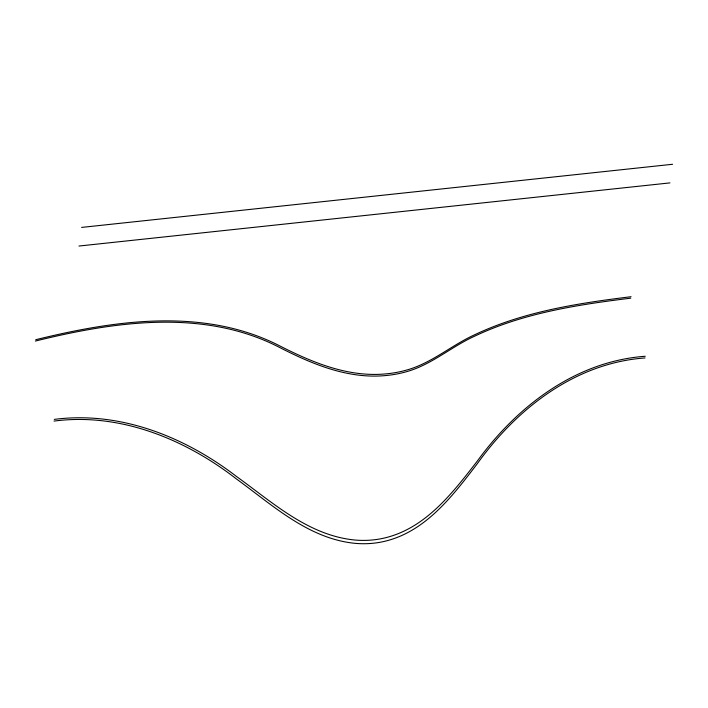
<?xml version="1.0" encoding="UTF-8"?>
<svg xmlns="http://www.w3.org/2000/svg" width="708" height="708" viewBox="0 0 708 708"><rect width="100%" height="100%" fill="white"/><g stroke="black" fill="none" stroke-linecap="round" stroke-linejoin="round"><path stroke-width="1.06" d="M35.719 339.716C114.298 320.405 202.506 307.281 277.908 344.955C310.874 361.859 346.929 377.267 384.825 373.974A97.961 77.199 8.1 0 0 405.711 370.311C431.207 363.585 451.244 345.345 474.944 334.627C523.796 311.573 577.932 303.236 631.076 296.714M35.4 341.061C113.979 321.68 202.267 308.573 277.625 346.442C310.591 363.425 346.646 378.939 384.586 375.656A97.509 76.836 8.1 0 0 405.472 371.983C430.977 365.231 450.969 346.893 474.67 336.167C523.495 313.042 577.639 304.688 630.784 298.165M645.262 356.266C575.631 361.31 517.07 406.312 477.272 461.129C452.377 493.281 424.765 529.407 382.683 538.399A76.712 60.454 8.1 0 1 354.407 539.983C308.29 535.328 272.704 502.565 236.72 476.643C185.142 436.951 120.227 410.808 54.268 419.401M645.023 357.947C575.197 362.992 516.778 408.578 477.272 463.74C452.492 496.113 425.066 532.62 382.851 541.726A75.906 59.817 8.1 0 1 354.575 543.293C308.263 538.478 272.713 505.317 236.684 479.148C185.177 439.119 120.201 412.454 54.029 421.083M81.606 227.41L672.6 164.274M78.951 246.039L669.945 182.894"/></g></svg>
